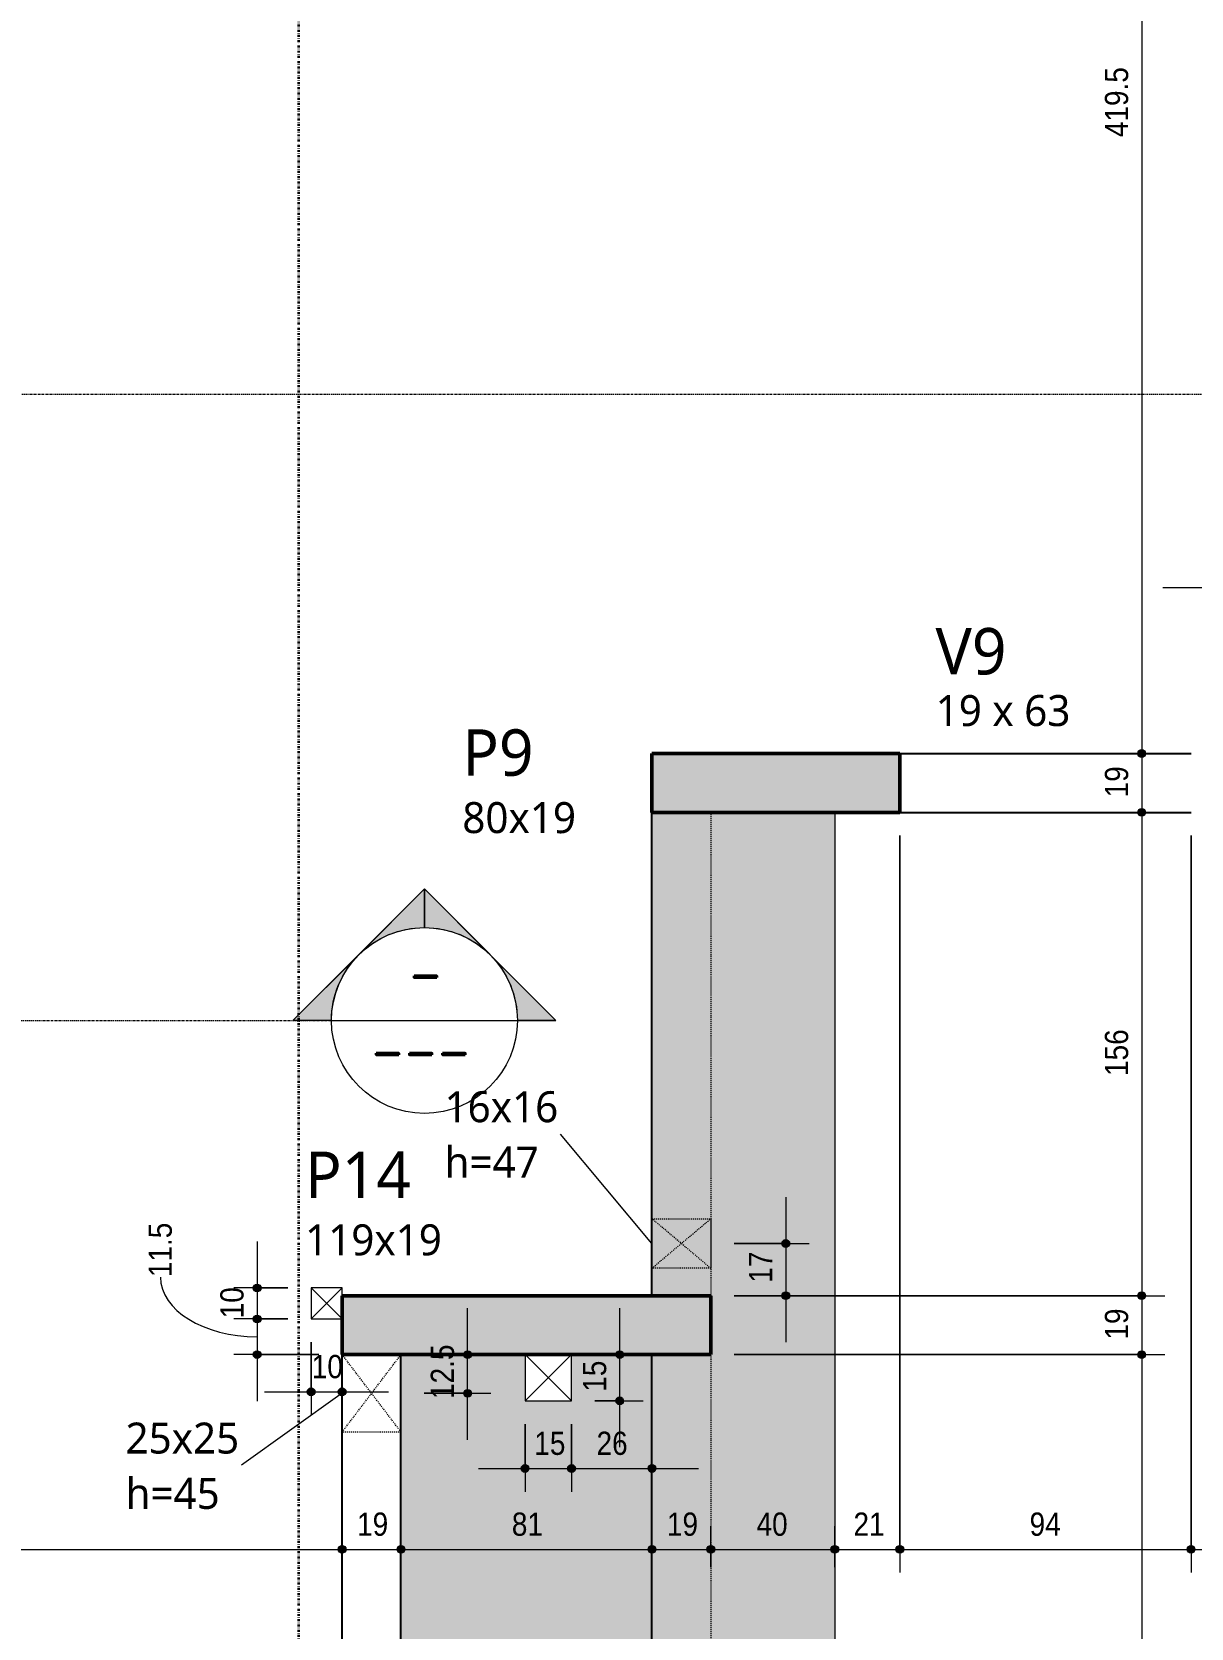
# Model space of a CAD drawing. Header units: centimetres. Extents: x -1968 to 25888, y -1244 to 84208.
# Drawn here: x 920 to 1294, y -478 to 37 of the extents above; entities that cross this region are included whole.
import ezdxf

# ---------------------------------------------------------------- set-up
doc = ezdxf.new("R2010")
doc.units = ezdxf.units.CM
for name, pattern in [('Aligning Line', [0.635, 0.3175, -0.3175]), ('Centro de 6 mm', [1.32, 0.6, -0.24, 0.24, -0.24]), ('Dash dot', [1.5875, 0.635, -0.47625, 0, -0.47625]), ('Traço', [0.635, 0.3175, -0.3175])]:
    doc.linetypes.add(name, pattern=pattern)
for name, color, linetype, lineweight in [('A-ANNO-DIMS', 7, 'Continuous', 9), ('A-ANNO-DIMS-50', 7, 'Continuous', 9), ('A-FLOR', 7, 'Continuous', 18), ('A-GENM', 7, 'Continuous', 18), ('A-GENM-HDLN', 7, 'Traço', 18), ('A-GENM-IDEN', 7, 'Continuous', 9), ('G-ANNO-SYMB', 7, 'Continuous', 9), ('S-BEAM', 7, 'Continuous', 18), ('S-BEAM-IDEN', 7, 'Continuous', 9), ('S-COLS', 7, 'Continuous', 18), ('S-COLS-IDEN', 7, 'Continuous', 9), ('S-GRID', 7, 'Continuous', 9)]:
    doc.layers.add(name, color=color, linetype=linetype, lineweight=lineweight)
doc.layers.add('A-DETL', color=7, linetype='Continuous', lineweight=18, true_color=0x00a600)
doc.styles.add('Fira Sans', font='', dxfattribs={"width": 0.9, "height": 7.5})
doc.styles.add('Gadugi', font='gadugi.ttf', dxfattribs={"height": 10})
doc.styles.add('Gadugi_1', font='gadugi.ttf', dxfattribs={"height": 15})
doc.styles.add('RomanD', font='romand__.ttf', dxfattribs={"height": 10})
doc.styles.get('Fira Sans').set_extended_font_data('Fira Sans')
doc.dimstyles.new('PED_R80_1_5mm_ACIMA_As_ESQ__R00', dxfattribs={"dimscale": 30.48, "dimtxt": 10.229846, "dimasz": 0.328084, "dimexe": 0.246063, "dimexo": 0.246063, "dimgap": 0.049213, "dimtad": 1, "dimdec": 1, "dimrnd": 0.5, "dimdsep": 46, "dimtxsty": 'Fira Sans', "dimblk1": 'DOTSMALL', "dimblk2": 'DOTSMALL', "dimsah": 1, "dimcen": 0.09, "dimdle": 0.492126, "dimazin": 0, "dimtfac": 1, "dimtdec": 4, "dimtix": 1, "dimtmove": 0, "dimatfit": 3, "dimfxl": 1, "dimtvp": 1, "dimtolj": 1, "dimtzin": 0, "dimarcsym": 2})
doc.dimstyles.new('PED_R80_1_5mm_ACIMA_As_ESQ__R00_2', dxfattribs={"dimscale": 30.48, "dimtxt": 10.229846, "dimasz": 0.328084, "dimexe": 0.246063, "dimexo": 0.246063, "dimgap": 0.049213, "dimtad": 1, "dimdec": 1, "dimrnd": 0.5, "dimdsep": 46, "dimtxsty": 'Fira Sans', "dimblk1": 'DOTSMALL', "dimblk2": 'DOTSMALL', "dimsah": 1, "dimcen": 0.09, "dimdle": 0.492126, "dimazin": 0, "dimtfac": 1, "dimtdec": 4, "dimtix": 1, "dimtmove": 1, "dimatfit": 3, "dimfxl": 1, "dimtvp": 1, "dimtolj": 1, "dimtzin": 0, "dimarcsym": 2})
doc.dimstyles.new('PED_R80_1_5mm_ACIMA_As_ESQ__R00_3', dxfattribs={"dimscale": 30.48, "dimtxt": 10.229846, "dimasz": 0.328084, "dimexe": 0.246063, "dimexo": 0.246063, "dimgap": 0.049213, "dimtad": 1, "dimdec": 1, "dimrnd": 0.5, "dimdsep": 46, "dimtxsty": 'Fira Sans', "dimblk1": 'DOTSMALL', "dimblk2": 'DOTSMALL', "dimsah": 1, "dimcen": 0.09, "dimdle": 0.492126, "dimazin": 0, "dimtfac": 1, "dimtdec": 4, "dimtix": 1, "dimtmove": 0, "dimatfit": 3, "dimfxl": 1, "dimtvp": 1, "dimtolj": 1, "dimtzin": 0, "dimarcsym": 2})

# ---------------------------------------------------------------- blocks, each defined once
blk = doc.blocks.new('PED_FURO_RETANGULAR_R04_2020 _INSTÂNCIA_ - FURO RET-V1-PL100 - FORMA DO PAVIMENTO TIPO')
at = {"layer": 'A-GENM-HDLN'}
for p, q in [((-8, 9.5), (8, -9.5)), ((-8, -9.5), (8, 9.5)), ((-8, -9.5), (-8, 9.5)), ((8, 9.5), (8, -9.5)), ((8, -9.5), (-8, -9.5))]:
    blk.add_line(p, q, dxfattribs=at)
blk = doc.blocks.new('PED_FURO_RETANGULAR_R04_2020 _INSTÂNCIA_ - FURO RET-3755454-PL100 - FORMA DO PAVIMENTO TIPO')
at = {"layer": 'A-GENM-HDLN'}
for p, q in [((-12.5, -9.5), (-12.5, 9.5)), ((-12.49, 9.5), (12.5, -9.5)), ((-12.49, -9.5), (12.5, 9.5))]:
    blk.add_line(p, q, dxfattribs=at)
blk = doc.blocks.new('DIMBLOCK61-PL100 - FORMA DO PAVIMENTO TIPO')
at = {"layer": 'A-ANNO-DIMS-50', "true_color": 0x000032}
h = blk.add_hatch(color=178, dxfattribs=at)
edge = h.paths.add_edge_path(flags=0)
edge.add_arc((1278.57, 223.75), 1.25, 0, 360)
h = blk.add_hatch(color=178, dxfattribs=at)
edge = h.paths.add_edge_path(flags=0)
edge.add_arc((1278.57, -195.75), 1.25, 0, 360)
at = {"layer": 'A-ANNO-DIMS-50', "color": 178, "true_color": 0x000032}
for p, q in [((1272.84, 223.75), (1286.07, 223.75)), ((1278.57, 223.75), (1272.84, 223.75)), ((1278.57, 223.75), (1278.57, -195.75)), ((1272.84, -195.75), (1286.07, -195.75)), ((1278.57, -195.75), (1272.84, -195.75))]:
    blk.add_line(p, q, dxfattribs=at)
for centre in [(1278.57, 223.75), (1278.57, -195.75)]:
    blk.add_circle(centre, 1.25, dxfattribs=at)
at = {"layer": 'A-ANNO-DIMS-50', "color": 0, "insert": (1266.68, 3.18), "char_height": 7.5, "width": 25.9681, "attachment_point": 1, "rotation": 90, "line_spacing_factor": 1.049215, "style": 'Fira Sans'}
blk.add_mtext('419.5', dxfattribs=at)
blk = doc.blocks.new('_DotSmall')
at = {"color": 0, "linetype": 'ByBlock', "const_width": 0.5}
blk.add_lwpolyline([(-0.0625, 0, 1), (0.0625, 0, 1)], format="xyb", close=True, dxfattribs=at)
blk = doc.blocks.new('DIMBLOCK62-PL100 - FORMA DO PAVIMENTO TIPO')
at = {"layer": 'A-ANNO-DIMS-50', "true_color": 0x000032}
h = blk.add_hatch(color=178, dxfattribs=at)
edge = h.paths.add_edge_path(flags=0)
edge.add_arc((1278.57, -195.75), 1.25, 0, 360)
h = blk.add_hatch(color=178, dxfattribs=at)
edge = h.paths.add_edge_path(flags=0)
edge.add_arc((1278.57, -214.75), 1.25, 0, 360)
at = {"layer": 'A-ANNO-DIMS-50', "color": 178, "true_color": 0x000032}
for p, q in [((1272.84, -195.75), (1286.07, -195.75)), ((1278.57, -195.75), (1272.84, -195.75)), ((1278.57, -195.75), (1278.57, -214.75)), ((1272.84, -214.75), (1286.07, -214.75)), ((1278.57, -214.75), (1272.84, -214.75))]:
    blk.add_line(p, q, dxfattribs=at)
for centre in [(1278.57, -195.75), (1278.57, -214.75)]:
    blk.add_circle(centre, 1.25, dxfattribs=at)
at = {"layer": 'A-ANNO-DIMS-50', "color": 0, "insert": (1266.68, -209.91), "char_height": 7.5, "width": 11.1741, "attachment_point": 1, "rotation": 90, "line_spacing_factor": 1.049215, "style": 'Fira Sans'}
blk.add_mtext('19', dxfattribs=at)
blk = doc.blocks.new('DIMBLOCK63-PL100 - FORMA DO PAVIMENTO TIPO')
at = {"layer": 'A-ANNO-DIMS-50', "true_color": 0x000032}
h = blk.add_hatch(color=178, dxfattribs=at)
edge = h.paths.add_edge_path(flags=0)
edge.add_arc((1278.57, -214.75), 1.25, 0, 360)
h = blk.add_hatch(color=178, dxfattribs=at)
edge = h.paths.add_edge_path(flags=0)
edge.add_arc((1278.57, -370.75), 1.25, 0, 360)
at = {"layer": 'A-ANNO-DIMS-50', "color": 178, "true_color": 0x000032}
for p, q in [((1272.84, -214.75), (1286.07, -214.75)), ((1278.57, -214.75), (1272.84, -214.75)), ((1278.57, -214.75), (1278.57, -370.75)), ((1147, -370.75), (1286.07, -370.75)), ((1278.57, -370.75), (1147, -370.75))]:
    blk.add_line(p, q, dxfattribs=at)
for centre in [(1278.57, -214.75), (1278.57, -370.75)]:
    blk.add_circle(centre, 1.25, dxfattribs=at)
at = {"layer": 'A-ANNO-DIMS-50', "color": 0, "insert": (1266.68, -299.83), "char_height": 7.5, "width": 16.9973, "attachment_point": 1, "rotation": 90, "line_spacing_factor": 1.049215, "style": 'Fira Sans'}
blk.add_mtext('156', dxfattribs=at)
blk = doc.blocks.new('DIMBLOCK64-PL100 - FORMA DO PAVIMENTO TIPO')
at = {"layer": 'A-ANNO-DIMS-50', "true_color": 0x000032}
h = blk.add_hatch(color=178, dxfattribs=at)
edge = h.paths.add_edge_path(flags=0)
edge.add_arc((1278.57, -370.75), 1.25, 0, 360)
h = blk.add_hatch(color=178, dxfattribs=at)
edge = h.paths.add_edge_path(flags=0)
edge.add_arc((1278.57, -389.75), 1.25, 0, 360)
at = {"layer": 'A-ANNO-DIMS-50', "color": 178, "true_color": 0x000032}
for p, q in [((1147, -370.75), (1286.07, -370.75)), ((1278.57, -370.75), (1147, -370.75)), ((1278.57, -370.75), (1278.57, -389.75)), ((1147, -389.75), (1286.07, -389.75)), ((1278.57, -389.75), (1147, -389.75))]:
    blk.add_line(p, q, dxfattribs=at)
for centre in [(1278.57, -370.75), (1278.57, -389.75)]:
    blk.add_circle(centre, 1.25, dxfattribs=at)
at = {"layer": 'A-ANNO-DIMS-50', "color": 0, "insert": (1266.68, -384.91), "char_height": 7.5, "width": 11.1741, "attachment_point": 1, "rotation": 90, "line_spacing_factor": 1.049215, "style": 'Fira Sans'}
blk.add_mtext('19', dxfattribs=at)
blk = doc.blocks.new('DIMBLOCK65-PL100 - FORMA DO PAVIMENTO TIPO')
at = {"layer": 'A-ANNO-DIMS-50', "true_color": 0x000032}
h = blk.add_hatch(color=178, dxfattribs=at)
edge = h.paths.add_edge_path(flags=0)
edge.add_arc((1278.57, -389.75), 1.25, 0, 360)
h = blk.add_hatch(color=178, dxfattribs=at)
edge = h.paths.add_edge_path(flags=0)
edge.add_arc((1278.57, -685.75), 1.25, 0, 360)
at = {"layer": 'A-ANNO-DIMS-50', "color": 178, "true_color": 0x000032}
for p, q in [((1147, -389.75), (1286.07, -389.75)), ((1278.57, -389.75), (1147, -389.75)), ((1278.57, -389.75), (1278.57, -685.75)), ((1128, -685.75), (1286.07, -685.75)), ((1278.57, -685.75), (1128, -685.75))]:
    blk.add_line(p, q, dxfattribs=at)
for centre in [(1278.57, -389.75), (1278.57, -685.75)]:
    blk.add_circle(centre, 1.25, dxfattribs=at)
at = {"layer": 'A-ANNO-DIMS-50', "color": 0, "insert": (1266.68, -545.23), "char_height": 7.5, "width": 17.9416, "attachment_point": 1, "rotation": 90, "line_spacing_factor": 1.049215, "style": 'Fira Sans'}
blk.add_mtext('296', dxfattribs=at)
blk = doc.blocks.new('DIMBLOCK134-PL100 - FORMA DO PAVIMENTO TIPO')
at = {"layer": 'A-ANNO-DIMS-50', "true_color": 0x000032}
h = blk.add_hatch(color=178, dxfattribs=at)
edge = h.paths.add_edge_path(flags=0)
edge.add_arc((714, -452.61), 1.25, 0, 360)
h = blk.add_hatch(color=178, dxfattribs=at)
edge = h.paths.add_edge_path(flags=0)
edge.add_arc((1020.5, -452.61), 1.25, 0, 360)
at = {"layer": 'A-ANNO-DIMS-50', "color": 178, "true_color": 0x000032}
for p, q in [((714, -241.75), (714, -460.11)), ((714, -452.61), (714, -241.75)), ((1020.5, -458.34), (1020.5, -445.11)), ((714, -452.61), (1020.5, -452.61)), ((1020.5, -452.61), (1020.5, -458.34))]:
    blk.add_line(p, q, dxfattribs=at)
for centre in [(714, -452.61), (1020.5, -452.61)]:
    blk.add_circle(centre, 1.25, dxfattribs=at)
at = {"layer": 'A-ANNO-DIMS-50', "color": 0, "insert": (855.97, -440.72), "char_height": 7.5, "width": 27.0697, "attachment_point": 1, "line_spacing_factor": 1.049215, "style": 'Fira Sans'}
blk.add_mtext('306.5', dxfattribs=at)
blk = doc.blocks.new('DIMBLOCK135-PL100 - FORMA DO PAVIMENTO TIPO')
at = {"layer": 'A-ANNO-DIMS-50', "true_color": 0x000032}
h = blk.add_hatch(color=178, dxfattribs=at)
edge = h.paths.add_edge_path(flags=0)
edge.add_arc((1020.5, -452.61), 1.25, 0, 360)
h = blk.add_hatch(color=178, dxfattribs=at)
edge = h.paths.add_edge_path(flags=0)
edge.add_arc((1039.5, -452.61), 1.25, 0, 360)
at = {"layer": 'A-ANNO-DIMS-50', "color": 178, "true_color": 0x000032}
for p, q in [((1020.5, -458.34), (1020.5, -445.11)), ((1039.5, -458.34), (1039.5, -445.11)), ((1020.5, -452.61), (1039.5, -452.61)), ((1020.5, -452.61), (1020.5, -458.34)), ((1039.5, -452.61), (1039.5, -458.34))]:
    blk.add_line(p, q, dxfattribs=at)
for centre in [(1020.5, -452.61), (1039.5, -452.61)]:
    blk.add_circle(centre, 1.25, dxfattribs=at)
at = {"layer": 'A-ANNO-DIMS-50', "color": 0, "insert": (1025.34, -440.72), "char_height": 7.5, "width": 11.1741, "attachment_point": 1, "line_spacing_factor": 1.049215, "style": 'Fira Sans'}
blk.add_mtext('19', dxfattribs=at)
blk = doc.blocks.new('DIMBLOCK136-PL100 - FORMA DO PAVIMENTO TIPO')
at = {"layer": 'A-ANNO-DIMS-50', "true_color": 0x000032}
h = blk.add_hatch(color=178, dxfattribs=at)
edge = h.paths.add_edge_path(flags=0)
edge.add_arc((1039.5, -452.61), 1.25, 0, 360)
h = blk.add_hatch(color=178, dxfattribs=at)
edge = h.paths.add_edge_path(flags=0)
edge.add_arc((1120.5, -452.61), 1.25, 0, 360)
at = {"layer": 'A-ANNO-DIMS-50', "color": 178, "true_color": 0x000032}
for p, q in [((1039.5, -458.34), (1039.5, -445.11)), ((1120.5, -458.34), (1120.5, -445.11)), ((1039.5, -452.61), (1120.5, -452.61)), ((1039.5, -452.61), (1039.5, -458.34)), ((1120.5, -452.61), (1120.5, -458.34))]:
    blk.add_line(p, q, dxfattribs=at)
for centre in [(1039.5, -452.61), (1120.5, -452.61)]:
    blk.add_circle(centre, 1.25, dxfattribs=at)
at = {"layer": 'A-ANNO-DIMS-50', "color": 0, "insert": (1075.28, -440.72), "char_height": 7.5, "width": 11.3315, "attachment_point": 1, "line_spacing_factor": 1.049215, "style": 'Fira Sans'}
blk.add_mtext('81', dxfattribs=at)
blk = doc.blocks.new('DIMBLOCK137-PL100 - FORMA DO PAVIMENTO TIPO')
at = {"layer": 'A-ANNO-DIMS-50', "true_color": 0x000032}
h = blk.add_hatch(color=178, dxfattribs=at)
edge = h.paths.add_edge_path(flags=0)
edge.add_arc((1120.5, -452.61), 1.25, 0, 360)
h = blk.add_hatch(color=178, dxfattribs=at)
edge = h.paths.add_edge_path(flags=0)
edge.add_arc((1139.5, -452.61), 1.25, 0, 360)
at = {"layer": 'A-ANNO-DIMS-50', "color": 178, "true_color": 0x000032}
for p, q in [((1120.5, -458.34), (1120.5, -445.11)), ((1139.5, -458.34), (1139.5, -445.11)), ((1120.5, -452.61), (1139.5, -452.61)), ((1120.5, -452.61), (1120.5, -458.34)), ((1139.5, -452.61), (1139.5, -458.34))]:
    blk.add_line(p, q, dxfattribs=at)
for centre in [(1120.5, -452.61), (1139.5, -452.61)]:
    blk.add_circle(centre, 1.25, dxfattribs=at)
at = {"layer": 'A-ANNO-DIMS-50', "color": 0, "insert": (1125.34, -440.72), "char_height": 7.5, "width": 11.1741, "attachment_point": 1, "line_spacing_factor": 1.049215, "style": 'Fira Sans'}
blk.add_mtext('19', dxfattribs=at)
blk = doc.blocks.new('DIMBLOCK138-PL100 - FORMA DO PAVIMENTO TIPO')
at = {"layer": 'A-ANNO-DIMS-50', "true_color": 0x000032}
h = blk.add_hatch(color=178, dxfattribs=at)
edge = h.paths.add_edge_path(flags=0)
edge.add_arc((1139.5, -452.61), 1.25, 0, 360)
h = blk.add_hatch(color=178, dxfattribs=at)
edge = h.paths.add_edge_path(flags=0)
edge.add_arc((1179.5, -452.61), 1.25, 0, 360)
at = {"layer": 'A-ANNO-DIMS-50', "color": 178, "true_color": 0x000032}
for p, q in [((1139.5, -458.34), (1139.5, -445.11)), ((1179.5, -458.34), (1179.5, -445.11)), ((1139.5, -452.61), (1179.5, -452.61)), ((1139.5, -452.61), (1139.5, -458.34)), ((1179.5, -452.61), (1179.5, -458.34))]:
    blk.add_line(p, q, dxfattribs=at)
for centre in [(1139.5, -452.61), (1179.5, -452.61)]:
    blk.add_circle(centre, 1.25, dxfattribs=at)
at = {"layer": 'A-ANNO-DIMS-50', "color": 0, "insert": (1154.25, -440.72), "char_height": 7.5, "width": 12.5906, "attachment_point": 1, "line_spacing_factor": 1.049215, "style": 'Fira Sans'}
blk.add_mtext('40', dxfattribs=at)
blk = doc.blocks.new('DIMBLOCK139-PL100 - FORMA DO PAVIMENTO TIPO')
at = {"layer": 'A-ANNO-DIMS-50', "true_color": 0x000032}
h = blk.add_hatch(color=178, dxfattribs=at)
edge = h.paths.add_edge_path(flags=0)
edge.add_arc((1179.5, -452.61), 1.25, 0, 360)
h = blk.add_hatch(color=178, dxfattribs=at)
edge = h.paths.add_edge_path(flags=0)
edge.add_arc((1200.5, -452.61), 1.25, 0, 360)
at = {"layer": 'A-ANNO-DIMS-50', "color": 178, "true_color": 0x000032}
for p, q in [((1200.5, -222.25), (1200.5, -460.11)), ((1200.5, -452.61), (1200.5, -222.25)), ((1179.5, -458.34), (1179.5, -445.11)), ((1179.5, -452.61), (1200.5, -452.61)), ((1179.5, -452.61), (1179.5, -458.34))]:
    blk.add_line(p, q, dxfattribs=at)
for centre in [(1179.5, -452.61), (1200.5, -452.61)]:
    blk.add_circle(centre, 1.25, dxfattribs=at)
at = {"layer": 'A-ANNO-DIMS-50', "color": 0, "insert": (1185.54, -440.72), "char_height": 7.5, "width": 10.702, "attachment_point": 1, "line_spacing_factor": 1.049215, "style": 'Fira Sans'}
blk.add_mtext('21', dxfattribs=at)
blk = doc.blocks.new('DIMBLOCK140-PL100 - FORMA DO PAVIMENTO TIPO')
at = {"layer": 'A-ANNO-DIMS-50', "true_color": 0x000032}
h = blk.add_hatch(color=178, dxfattribs=at)
edge = h.paths.add_edge_path(flags=0)
edge.add_arc((1200.5, -452.61), 1.25, 0, 360)
h = blk.add_hatch(color=178, dxfattribs=at)
edge = h.paths.add_edge_path(flags=0)
edge.add_arc((1294.5, -452.61), 1.25, 0, 360)
at = {"layer": 'A-ANNO-DIMS-50', "color": 178, "true_color": 0x000032}
for p, q in [((1200.5, -222.25), (1200.5, -460.11)), ((1200.5, -452.61), (1200.5, -222.25)), ((1294.5, -222.25), (1294.5, -460.11)), ((1294.5, -452.61), (1294.5, -222.25)), ((1200.5, -452.61), (1294.5, -452.61))]:
    blk.add_line(p, q, dxfattribs=at)
for centre in [(1200.5, -452.61), (1294.5, -452.61)]:
    blk.add_circle(centre, 1.25, dxfattribs=at)
at = {"layer": 'A-ANNO-DIMS-50', "color": 0, "insert": (1242.38, -440.72), "char_height": 7.5, "width": 12.2758, "attachment_point": 1, "line_spacing_factor": 1.049215, "style": 'Fira Sans'}
blk.add_mtext('94', dxfattribs=at)
blk = doc.blocks.new('DIMBLOCK141-PL100 - FORMA DO PAVIMENTO TIPO')
at = {"layer": 'A-ANNO-DIMS-50', "true_color": 0x000032}
h = blk.add_hatch(color=178, dxfattribs=at)
edge = h.paths.add_edge_path(flags=0)
edge.add_arc((1294.5, -452.61), 1.25, 0, 360)
h = blk.add_hatch(color=178, dxfattribs=at)
edge = h.paths.add_edge_path(flags=0)
edge.add_arc((1494.5, -452.61), 1.25, 0, 360)
at = {"layer": 'A-ANNO-DIMS-50', "color": 178, "true_color": 0x000032}
for p, q in [((1294.5, -222.25), (1294.5, -460.11)), ((1294.5, -452.61), (1294.5, -222.25)), ((1494.5, -222.25), (1494.5, -460.11)), ((1494.5, -452.61), (1494.5, -222.25)), ((1294.5, -452.61), (1494.5, -452.61))]:
    blk.add_line(p, q, dxfattribs=at)
for centre in [(1294.5, -452.61), (1494.5, -452.61)]:
    blk.add_circle(centre, 1.25, dxfattribs=at)
at = {"layer": 'A-ANNO-DIMS-50', "color": 0, "insert": (1386.76, -440.72), "char_height": 7.5, "width": 18.5711, "attachment_point": 1, "line_spacing_factor": 1.049215, "style": 'Fira Sans'}
blk.add_mtext('200', dxfattribs=at)
blk = doc.blocks.new('DIMBLOCK240-PL100 - FORMA DO PAVIMENTO TIPO')
at = {"layer": 'A-ANNO-DIMS-50', "true_color": 0x000032}
h = blk.add_hatch(color=178, dxfattribs=at)
edge = h.paths.add_edge_path(flags=0)
edge.add_arc((1061, -389.75), 1.25, 0, 360)
h = blk.add_hatch(color=178, dxfattribs=at)
edge = h.paths.add_edge_path(flags=0)
edge.add_arc((1061, -402.25), 1.25, 0, 360)
at = {"layer": 'A-ANNO-DIMS-50', "color": 178, "true_color": 0x000032}
for p, q in [((1061, -417.25), (1061, -374.75)), ((1066.73, -389.75), (1053.5, -389.75)), ((1061, -389.75), (1066.73, -389.75)), ((1047, -402.25), (1068.5, -402.25)), ((1061, -402.25), (1047, -402.25))]:
    blk.add_line(p, q, dxfattribs=at)
for centre in [(1061, -389.75), (1061, -402.25)]:
    blk.add_circle(centre, 1.25, dxfattribs=at)
at = {"layer": 'A-ANNO-DIMS-50', "color": 0, "insert": (1049.11, -404.07), "char_height": 7.5, "width": 19.358, "attachment_point": 1, "rotation": 90, "line_spacing_factor": 1.049215, "style": 'Fira Sans'}
blk.add_mtext('12.5', dxfattribs=at)
blk = doc.blocks.new('DIMBLOCK241-PL100 - FORMA DO PAVIMENTO TIPO')
at = {"layer": 'A-ANNO-DIMS-50', "true_color": 0x000032}
h = blk.add_hatch(color=178, dxfattribs=at)
edge = h.paths.add_edge_path(flags=0)
edge.add_arc((1110.11, -389.75), 1.25, 0, 360)
h = blk.add_hatch(color=178, dxfattribs=at)
edge = h.paths.add_edge_path(flags=0)
edge.add_arc((1110.11, -404.68), 1.25, 0, 360)
at = {"layer": 'A-ANNO-DIMS-50', "color": 178, "true_color": 0x000032}
for p, q in [((1110.11, -419.68), (1110.11, -374.75)), ((1115.85, -389.75), (1102.61, -389.75)), ((1110.11, -389.75), (1115.85, -389.75)), ((1102.05, -404.68), (1117.61, -404.68)), ((1110.11, -404.68), (1102.05, -404.68))]:
    blk.add_line(p, q, dxfattribs=at)
for centre in [(1110.11, -389.75), (1110.11, -404.68)]:
    blk.add_circle(centre, 1.25, dxfattribs=at)
at = {"layer": 'A-ANNO-DIMS-50', "color": 0, "insert": (1098.23, -401.74), "char_height": 7.5, "width": 10.8594, "attachment_point": 1, "rotation": 90, "line_spacing_factor": 1.049215, "style": 'Fira Sans'}
blk.add_mtext('15', dxfattribs=at)
blk = doc.blocks.new('DIMBLOCK242-PL100 - FORMA DO PAVIMENTO TIPO')
at = {"layer": 'A-ANNO-DIMS-50', "true_color": 0x000032}
h = blk.add_hatch(color=178, dxfattribs=at)
edge = h.paths.add_edge_path(flags=0)
edge.add_arc((1079.55, -426.5), 1.25, 0, 360)
h = blk.add_hatch(color=178, dxfattribs=at)
edge = h.paths.add_edge_path(flags=0)
edge.add_arc((1094.55, -426.5), 1.25, 0, 360)
at = {"layer": 'A-ANNO-DIMS-50', "color": 178, "true_color": 0x000032}
for p, q in [((1079.55, -412.18), (1079.55, -434)), ((1079.55, -426.5), (1079.55, -412.18)), ((1094.55, -412.18), (1094.55, -434)), ((1094.55, -426.5), (1094.55, -412.18)), ((1064.55, -426.5), (1094.55, -426.5))]:
    blk.add_line(p, q, dxfattribs=at)
for centre in [(1079.55, -426.5), (1094.55, -426.5)]:
    blk.add_circle(centre, 1.25, dxfattribs=at)
at = {"layer": 'A-ANNO-DIMS-50', "color": 0, "insert": (1082.53, -414.62), "char_height": 7.5, "width": 10.8594, "attachment_point": 1, "line_spacing_factor": 1.049215, "style": 'Fira Sans'}
blk.add_mtext('15', dxfattribs=at)
blk = doc.blocks.new('DIMBLOCK243-PL100 - FORMA DO PAVIMENTO TIPO')
at = {"layer": 'A-ANNO-DIMS-50', "true_color": 0x000032}
h = blk.add_hatch(color=178, dxfattribs=at)
edge = h.paths.add_edge_path(flags=0)
edge.add_arc((1094.55, -426.5), 1.25, 0, 360)
h = blk.add_hatch(color=178, dxfattribs=at)
edge = h.paths.add_edge_path(flags=0)
edge.add_arc((1120.5, -426.5), 1.25, 0, 360)
at = {"layer": 'A-ANNO-DIMS-50', "color": 178, "true_color": 0x000032}
for p, q in [((1094.55, -412.18), (1094.55, -434)), ((1094.55, -426.5), (1094.55, -412.18)), ((1120.5, -432.24), (1120.5, -419)), ((1094.55, -426.5), (1135.5, -426.5)), ((1120.5, -426.5), (1120.5, -432.24))]:
    blk.add_line(p, q, dxfattribs=at)
for centre in [(1094.55, -426.5), (1120.5, -426.5)]:
    blk.add_circle(centre, 1.25, dxfattribs=at)
at = {"layer": 'A-ANNO-DIMS-50', "color": 0, "insert": (1102.61, -414.62), "char_height": 7.5, "width": 11.8037, "attachment_point": 1, "line_spacing_factor": 1.049215, "style": 'Fira Sans'}
blk.add_mtext('26', dxfattribs=at)
blk = doc.blocks.new('DIMBLOCK244-PL100 - FORMA DO PAVIMENTO TIPO')
at = {"layer": 'A-ANNO-DIMS-50', "true_color": 0x000032}
h = blk.add_hatch(color=178, dxfattribs=at)
edge = h.paths.add_edge_path(flags=0)
edge.add_arc((1163.69, -353.89), 1.25, 0, 360)
h = blk.add_hatch(color=178, dxfattribs=at)
edge = h.paths.add_edge_path(flags=0)
edge.add_arc((1163.69, -370.75), 1.25, 0, 360)
at = {"layer": 'A-ANNO-DIMS-50', "color": 178, "true_color": 0x000032}
for p, q in [((1163.69, -338.89), (1163.69, -385.75)), ((1147, -353.89), (1171.19, -353.89)), ((1163.69, -353.89), (1147, -353.89)), ((1147, -370.75), (1171.19, -370.75)), ((1163.69, -370.75), (1147, -370.75))]:
    blk.add_line(p, q, dxfattribs=at)
for centre in [(1163.69, -353.89), (1163.69, -370.75)]:
    blk.add_circle(centre, 1.25, dxfattribs=at)
at = {"layer": 'A-ANNO-DIMS-50', "color": 0, "insert": (1151.81, -366.58), "char_height": 7.5, "width": 10.2298, "attachment_point": 1, "rotation": 90, "line_spacing_factor": 1.049215, "style": 'Fira Sans'}
blk.add_mtext('17', dxfattribs=at)
blk = doc.blocks.new('DIMBLOCK245-PL100 - FORMA DO PAVIMENTO TIPO')
at = {"layer": 'A-ANNO-DIMS-50', "true_color": 0x000032}
h = blk.add_hatch(color=178, dxfattribs=at)
edge = h.paths.add_edge_path(flags=0)
edge.add_arc((1300.36, -142.15), 1.25, 0, 360)
h = blk.add_hatch(color=178, dxfattribs=at)
edge = h.paths.add_edge_path(flags=0)
edge.add_arc((1365.36, -142.15), 1.25, 0, 360)
at = {"layer": 'A-ANNO-DIMS-50', "color": 178, "true_color": 0x000032}
for p, q in [((1300.36, -173.18), (1300.36, -134.65)), ((1365.36, -173.18), (1365.36, -134.65)), ((1285.36, -142.15), (1365.36, -142.15)), ((1300.36, -142.15), (1300.36, -173.18)), ((1365.36, -142.15), (1365.36, -173.18))]:
    blk.add_line(p, q, dxfattribs=at)
for centre in [(1300.36, -142.15), (1365.36, -142.15)]:
    blk.add_circle(centre, 1.25, dxfattribs=at)
at = {"layer": 'A-ANNO-DIMS-50', "color": 0, "insert": (1327.88, -130.26), "char_height": 7.5, "width": 11.9611, "attachment_point": 1, "line_spacing_factor": 1.049215, "style": 'Fira Sans'}
blk.add_mtext('65', dxfattribs=at)
blk = doc.blocks.new('DIMBLOCK288-PL100 - FORMA DO PAVIMENTO TIPO')
at = {"layer": 'A-ANNO-DIMS-50', "true_color": 0x000032}
h = blk.add_hatch(color=178, dxfattribs=at)
edge = h.paths.add_edge_path(flags=0)
edge.add_arc((993.07, -368.25), 1.25, 0, 360)
h = blk.add_hatch(color=178, dxfattribs=at)
edge = h.paths.add_edge_path(flags=0)
edge.add_arc((993.07, -378.25), 1.25, 0, 360)
at = {"layer": 'A-ANNO-DIMS-50', "color": 178, "true_color": 0x000032}
for p, q in [((993.07, -353.25), (993.07, -378.25)), ((1003, -368.25), (985.57, -368.25)), ((993.07, -368.25), (1003, -368.25)), ((1003, -378.25), (985.57, -378.25)), ((993.07, -378.25), (1003, -378.25))]:
    blk.add_line(p, q, dxfattribs=at)
for centre in [(993.07, -368.25), (993.07, -378.25)]:
    blk.add_circle(centre, 1.25, dxfattribs=at)
at = {"layer": 'A-ANNO-DIMS-50', "color": 0, "insert": (981.19, -378.04), "char_height": 7.5, "width": 11.4889, "attachment_point": 1, "rotation": 90, "line_spacing_factor": 1.049215, "style": 'Fira Sans'}
blk.add_mtext('10', dxfattribs=at)
blk = doc.blocks.new('DIMBLOCK289-PL100 - FORMA DO PAVIMENTO TIPO')
at = {"layer": 'A-ANNO-DIMS-50', "true_color": 0x000032}
h = blk.add_hatch(color=178, dxfattribs=at)
edge = h.paths.add_edge_path(flags=0)
edge.add_arc((993.07, -378.25), 1.25, 0, 360)
h = blk.add_hatch(color=178, dxfattribs=at)
edge = h.paths.add_edge_path(flags=0)
edge.add_arc((993.07, -389.75), 1.25, 0, 360)
at = {"layer": 'A-ANNO-DIMS-50', "color": 178, "true_color": 0x000032}
for p, q in [((1003, -378.25), (985.57, -378.25)), ((993.07, -378.25), (993.07, -404.75)), ((993.07, -378.25), (1003, -378.25)), ((1013, -389.75), (985.57, -389.75)), ((993.07, -389.75), (1013, -389.75))]:
    blk.add_line(p, q, dxfattribs=at)
for centre in [(993.07, -378.25), (993.07, -389.75)]:
    blk.add_circle(centre, 1.25, dxfattribs=at)
blk.add_ellipse((993.07, -364.76), major_axis=(31.21, 0), ratio=0.616435, start_param=3.141593, end_param=4.712389, dxfattribs=at)
at = {"layer": 'A-ANNO-DIMS-50', "color": 0, "insert": (958.03, -364.76), "char_height": 7.5, "width": 18.7285, "attachment_point": 1, "rotation": 90, "line_spacing_factor": 1.049215, "style": 'Fira Sans'}
blk.add_mtext('11.5', dxfattribs=at)
blk = doc.blocks.new('DIMBLOCK290-PL100 - FORMA DO PAVIMENTO TIPO')
at = {"layer": 'A-ANNO-DIMS-50', "true_color": 0x000032}
h = blk.add_hatch(color=178, dxfattribs=at)
edge = h.paths.add_edge_path(flags=0)
edge.add_arc((1010.5, -401.76), 1.25, 0, 360)
h = blk.add_hatch(color=178, dxfattribs=at)
edge = h.paths.add_edge_path(flags=0)
edge.add_arc((1020.5, -401.76), 1.25, 0, 360)
at = {"layer": 'A-ANNO-DIMS-50', "color": 178, "true_color": 0x000032}
for p, q in [((1010.5, -385.75), (1010.5, -409.26)), ((1010.5, -401.76), (1010.5, -385.75)), ((1020.5, -407.49), (1020.5, -394.26)), ((995.5, -401.76), (1035.5, -401.76)), ((1020.5, -401.76), (1020.5, -407.49))]:
    blk.add_line(p, q, dxfattribs=at)
for centre in [(1010.5, -401.76), (1020.5, -401.76)]:
    blk.add_circle(centre, 1.25, dxfattribs=at)
at = {"layer": 'A-ANNO-DIMS-50', "color": 0, "insert": (1010.71, -389.87), "char_height": 7.5, "width": 11.4889, "attachment_point": 1, "line_spacing_factor": 1.049215, "style": 'Fira Sans'}
blk.add_mtext('10', dxfattribs=at)
blk = doc.blocks.new('Corte - M_Cabeça do corte - Preenchida-2060824-PL100 - FORMA DO PAVIMENTO TIPO')
at = {"layer": 'G-ANNO-SYMB'}
h = blk.add_hatch(color=256, dxfattribs=at)
edge = h.paths.add_edge_path(flags=0)
edge.add_line((-0.6, 0.849), (-0.6, 0.6))
edge.add_arc((-0.6, 0), 0.6, 90, 135)
edge.add_line((-1.024, 0.424), (-0.6, 0.849))
h = blk.add_hatch(color=256, dxfattribs=at)
edge = h.paths.add_edge_path(flags=0)
edge.add_line((-0.6, 0.849), (-0.176, 0.424))
edge.add_arc((-0.6, 0), 0.6, 45, 90)
edge.add_line((-0.6, 0.6), (-0.6, 0.849))
h = blk.add_hatch(color=256, dxfattribs=at)
edge = h.paths.add_edge_path(flags=0)
edge.add_line((-1.449, 0), (-1.024, 0.424))
edge.add_arc((-0.6, 0), 0.6, 135, 180)
edge.add_line((-1.2, 0), (-1.449, 0))
h = blk.add_hatch(color=256, dxfattribs=at)
edge = h.paths.add_edge_path(flags=0)
edge.add_line((0.249, 0), (0, 0))
edge.add_arc((-0.6, 0), 0.6, 360, 405)
edge.add_line((-0.176, 0.424), (0.249, 0))
for p, q in [((-0.6, 0.849), (-1.449, 0)), ((-0.6, 0.849), (-1.024, 0.424)), ((-0.6, 0.849), (0.249, 0)), ((-0.6, 0.6), (-0.6, 0.849)), ((-0.6, 0.849), (-0.6, 0.6)), ((-0.176, 0.424), (-0.6, 0.849)), ((-1.024, 0.424), (-1.449, 0)), ((0.249, 0), (-0.176, 0.424)), ((-1.449, 0), (-1.2, 0)), ((0, 0), (0.249, 0)), ((-1.2, 0), (-1.449, 0)), ((0, 0), (0.249, 0))]:
    blk.add_line(p, q, dxfattribs=at)
for start, end in [(360, 180), (90, 135), (45, 90), (135, 180), (360, 45), (180, 360)]:
    blk.add_arc((-0.6, 0), 0.6, start, end, dxfattribs=at)

msp = doc.modelspace()

# ---------------------------------------------------------------- hatches: boundary and pattern name
at = {"layer": 'A-FLOR', "true_color": 0xe6b8b7}
msp.add_hatch(color=9, dxfattribs=at).paths.add_polyline_path([(131.7, -1119.75), (1179.5, -1119.75), (1179.5, -214.75), (1139.5, -214.75), (1139.5, -1079.75), (-1139.5, -1079.75), (-1139.5, -214.75), (-1179.5, -214.75), (-1179.5, -1119.75), (-58.6, -1119.75)], flags=0)
at = {"layer": 'A-FLOR', "true_color": 0xd9d9d9}
msp.add_hatch(color=254, dxfattribs=at).paths.add_polyline_path([(1039.5, -685.75), (1120.5, -685.75), (1120.5, -389.75), (1094.55, -389.75), (1094.55, -404.68), (1079.55, -404.68), (1079.55, -389.75), (1039.5, -389.75), (1039.5, -684.48)], flags=0)
at = {"layer": 'S-BEAM', "true_color": 0xccffcc}
for points in [[(1139.5, -370.75), (1139.5, -214.75), (1120.5, -214.75), (1120.5, -370.75)], [(1139.5, -1060.75), (1139.5, -389.75), (1120.5, -389.75), (1120.5, -1060.75)]]:
    msp.add_hatch(color=254, dxfattribs=at).paths.add_polyline_path(points, flags=0)
at = {"layer": 'S-COLS', "true_color": 0x808080}
for points in [[(1200.5, -214.75), (1200.5, -195.75), (1120.5, -195.75), (1120.5, -214.75)], [(1020.5, -389.75), (1139.5, -389.75), (1139.5, -370.75), (1020.5, -370.75)]]:
    msp.add_hatch(color=8, dxfattribs=at).paths.add_polyline_path(points, flags=0)

# ---------------------------------------------------------------- linework, layer by layer
at = {"lineweight": 18}
for p, q in [((1010.5, -378.25), (1020.5, -368.25)), ((1010.5, -368.25), (1020.5, -378.25)), ((1079.55, -404.68), (1094.48, -389.75)), ((1079.62, -389.75), (1094.55, -404.68))]:
    msp.add_line(p, q, dxfattribs=at)
at = {"linetype": 'Traço', "lineweight": 18}
for p, q in [((1079.55, -389.68), (1079.62, -389.75)), ((1094.49, -389.75), (1094.55, -389.68))]:
    msp.add_line(p, q, dxfattribs=at)
at = {"layer": 'A-DETL', "color": 7, "linetype": 'Aligning Line'}
msp.add_line((1139.5, -214.75), (1139.5, -1079.75), dxfattribs=at)
at = {"layer": 'A-FLOR'}
for p, q in [((1179.5, -214.75), (1179.5, -1119.75)), ((1020.5, -368.25), (1010.5, -368.25)), ((1010.5, -368.25), (1010.5, -378.25)), ((1020.5, -370.75), (1020.5, -368.25)), ((1010.5, -378.25), (1020.5, -378.25)), ((1079.55, -389.75), (1079.55, -404.68)), ((1094.55, -404.68), (1094.55, -389.75)), ((1079.55, -404.68), (1094.55, -404.68))]:
    msp.add_line(p, q, dxfattribs=at)
at = {"layer": 'A-GENM-IDEN'}
for p, q in [((1120.5, -353.89), (1090.96, -318.56)), ((1020.5, -402.25), (988, -425.49))]:
    msp.add_line(p, q, dxfattribs=at)
at = {"layer": 'G-ANNO-SYMB', "linetype": 'Centro de 6 mm'}
for p, q in [((-1744.04, -79.8), (1729.21, -79.8)), ((600.53, -281.93), (1017.08, -281.93))]:
    msp.add_line(p, q, dxfattribs=at)
at = {"layer": 'G-ANNO-SYMB'}
msp.add_line((1017.08, -281.93), (1077.08, -281.93), dxfattribs=at)
at = {"layer": 'S-BEAM', "lineweight": 25}
for p, q in [((1200.5, -195.75), (1294.5, -195.75)), ((1120.5, -370.75), (1120.5, -214.75)), ((1200.5, -214.75), (1294.5, -214.75)), ((1020.5, -684.48), (1020.5, -389.75)), ((1039.5, -684.48), (1039.5, -389.75)), ((1120.5, -685.75), (1120.5, -389.75))]:
    msp.add_line(p, q, dxfattribs=at)
at = {"layer": 'S-COLS', "lineweight": 50}
for p, q in [((1120.5, -214.75), (1120.5, -195.75)), ((1120.5, -195.75), (1200.5, -195.75)), ((1200.5, -195.75), (1200.5, -214.75)), ((1200.5, -214.75), (1120.5, -214.75)), ((1020.5, -389.75), (1020.5, -370.75)), ((1020.5, -370.75), (1139.5, -370.75)), ((1139.5, -370.75), (1139.5, -389.75)), ((1139.5, -389.75), (1020.5, -389.75))]:
    msp.add_line(p, q, dxfattribs=at)
at = {"layer": 'S-GRID', "color": 40, "linetype": 'Dash dot', "lineweight": 35, "true_color": 0xffc000}
msp.add_line((1006.5, -1154.18), (1006.5, 506.75), dxfattribs=at)

# ---------------------------------------------------------------- block references
at = {"layer": 'A-GENM', "linetype": 'Traço', "rotation": 89.9999999999999}
for name, p in [('PED_FURO_RETANGULAR_R04_2020 _INSTÂNCIA_ - FURO RET-V1-PL100 - FORMA DO PAVIMENTO TIPO', (1130, -353.89)), ('PED_FURO_RETANGULAR_R04_2020 _INSTÂNCIA_ - FURO RET-3755454-PL100 - FORMA DO PAVIMENTO TIPO', (1030, -402.25))]:
    msp.add_blockref(name, p, dxfattribs=at)
at = {"layer": 'G-ANNO-SYMB', "extrusion": (0, 0, -1), "xscale": 49.99999999999998, "yscale": 49.99999999999998, "zscale": 49.99999999999998}
msp.add_blockref('Corte - M_Cabeça do corte - Preenchida-2060824-PL100 - FORMA DO PAVIMENTO TIPO', (-1017.08, -281.93), dxfattribs=at)

# ---------------------------------------------------------------- texts
at = {"layer": 'A-GENM-IDEN', "char_height": 10, "attachment_point": 1, "style": 'Gadugi'}
for s, insert, width in [('16x16', (1053.56, -304.76), 44.8945), ('h=47', (1053.56, -322.62), 39.6835), ('25x25', (950.6, -411.69), 44.8945), ('h=45', (950.6, -429.55), 39.6835)]:
    msp.add_mtext(s, dxfattribs=dict(at, insert=insert, width=width))
at = {"layer": 'G-ANNO-SYMB', "char_height": 10, "attachment_point": 1, "style": 'RomanD'}
for s, insert, width in [('-', (1042.02, -262.31), 14.8312), ('---', (1029.79, -287.25), 44.4937)]:
    msp.add_mtext(s, dxfattribs=dict(at, insert=insert, width=width))
at = {"layer": 'S-BEAM-IDEN', "attachment_point": 1}
for s, insert, char_height, width, style in [('V9', (1212.03, -155.25), 15, 30.0633, 'Gadugi_1'), ('19 x 63', (1212.08, -176.89), 10, 54.5147, 'Gadugi')]:
    msp.add_mtext(s, dxfattribs=dict(at, insert=insert, char_height=char_height, width=width, style=style))
at = {"layer": 'S-COLS-IDEN', "attachment_point": 1}
for s, insert, char_height, width, style in [('P9', (1059.3, -187.95), 15, 28.4599, 'Gadugi_1'), ('80x19', (1059.3, -211.44), 10, 44.8945, 'Gadugi'), ('P14', (1008.56, -324.21), 15, 42.4894, 'Gadugi_1'), ('119x19', (1008.56, -347.7), 10, 54.1139, 'Gadugi')]:
    msp.add_mtext(s, dxfattribs=dict(at, insert=insert, char_height=char_height, width=width, style=style))

# ---------------------------------------------------------------- dimensions: what is measured, and where the dimension line sits
at = {"layer": 'A-ANNO-DIMS', "color": 178, "true_color": 0x000032}
for base, p1, p2, dimstyle, override, picture, middle in [((1278.57, -195.75), (1280.34, 223.75), (1280.34, -195.75), 'PED_R80_1_5mm_ACIMA_As_ESQ__R00', {"dimpost": '<>', "dimfxl": 419.500121}, 'DIMBLOCK61-PL100 - FORMA DO PAVIMENTO TIPO', (1273.2, 14)), ((1278.57, -214.75), (1280.34, -195.75), (1280.34, -214.75), 'PED_R80_1_5mm_ACIMA_As_ESQ__R00', {"dimpost": '<>', "dimfxl": 19}, 'DIMBLOCK62-PL100 - FORMA DO PAVIMENTO TIPO', (1273.2, -205.25)), ((1278.57, -370.75), (1280.34, -214.75), (1139.5, -370.75), 'PED_R80_1_5mm_ACIMA_As_ESQ__R00', {"dimpost": '<>', "dimfxl": 210.167778}, 'DIMBLOCK63-PL100 - FORMA DO PAVIMENTO TIPO', (1273.25, -292.75)), ((1163.69, -370.75), (1139.5, -353.89), (1139.5, -370.75), 'PED_R80_1_5mm_ACIMA_As_ESQ__R00', {"dimpost": '<>', "dimfxl": 16.863641}, 'DIMBLOCK244-PL100 - FORMA DO PAVIMENTO TIPO', (1158.39, -362.32)), ((993.07, -378.25), (1010.5, -368.25), (1010.5, -378.25), 'PED_R80_1_5mm_ACIMA_As_ESQ__R00_3', {"dimpost": '<>', "dimfxl": 10}, 'DIMBLOCK288-PL100 - FORMA DO PAVIMENTO TIPO', (987.76, -373.25)), ((1278.57, -389.75), (1139.5, -370.75), (1139.5, -389.75), 'PED_R80_1_5mm_ACIMA_As_ESQ__R00', {"dimpost": '<>', "dimfxl": 19}, 'DIMBLOCK64-PL100 - FORMA DO PAVIMENTO TIPO', (1273.2, -380.25)), ((1061, -389.75), (1039.5, -402.25), (1059.23, -389.75), 'PED_R80_1_5mm_ACIMA_As_ESQ__R00', {"dimpost": '<>', "dimfxl": 23.358357}, 'DIMBLOCK240-PL100 - FORMA DO PAVIMENTO TIPO', (1055.68, -396)), ((1110.11, -389.75), (1094.55, -404.68), (1108.35, -389.75), 'PED_R80_1_5mm_ACIMA_As_ESQ__R00', {"dimpost": '<>', "dimfxl": 20.326907}, 'DIMBLOCK241-PL100 - FORMA DO PAVIMENTO TIPO', (1104.8, -397.21)), ((1278.57, -685.75), (1139.5, -389.75), (1120.5, -685.75), 'PED_R80_1_5mm_ACIMA_As_ESQ__R00', {"dimpost": '<>', "dimfxl": 296.60917}, 'DIMBLOCK65-PL100 - FORMA DO PAVIMENTO TIPO', (1273.2, -537.75))]:
    dim = msp.add_linear_dim(base=base, p1=p1, p2=p2, angle=90, dimstyle=dimstyle, override=override, dxfattribs=at)
    dim.commit()
    dim.dimension.update_dxf_attribs({"geometry": picture, "text_midpoint": middle})
for base, p1, p2, dimstyle, override, picture, middle in [((1365.36, -142.15), (1300.36, -180.68), (1365.36, -180.68), 'PED_R80_1_5mm_ACIMA_As_ESQ__R00', {"dimpost": '<>', "dimfxl": 65.000082}, 'DIMBLOCK245-PL100 - FORMA DO PAVIMENTO TIPO', (1332.86, -136.83)), ((1200.5, -452.61), (1179.5, -450.84), (1200.5, -214.75), 'PED_R80_1_5mm_ACIMA_As_ESQ__R00', {"dimpost": '<>', "dimfxl": 237.021628}, 'DIMBLOCK139-PL100 - FORMA DO PAVIMENTO TIPO', (1190, -447.36)), ((1294.5, -452.61), (1200.5, -214.75), (1294.5, -214.75), 'PED_R80_1_5mm_ACIMA_As_ESQ__R00', {"dimpost": '<>', "dimfxl": 93.995855}, 'DIMBLOCK140-PL100 - FORMA DO PAVIMENTO TIPO', (1247.5, -447.24)), ((1494.5, -452.61), (1294.5, -214.75), (1494.5, -214.75), 'PED_R80_1_5mm_ACIMA_As_ESQ__R00', {"dimpost": '<>', "dimfxl": 200}, 'DIMBLOCK141-PL100 - FORMA DO PAVIMENTO TIPO', (1394.5, -447.29)), ((1020.5, -452.61), (714, -234.25), (1020.5, -450.84), 'PED_R80_1_5mm_ACIMA_As_ESQ__R00', {"dimpost": '<>', "dimfxl": 375.304225}, 'DIMBLOCK134-PL100 - FORMA DO PAVIMENTO TIPO', (867.25, -447.29)), ((1020.5, -401.76), (1010.5, -378.25), (1020.5, -399.99), 'PED_R80_1_5mm_ACIMA_As_ESQ__R00_3', {"dimpost": '<>', "dimfxl": 23.930153}, 'DIMBLOCK290-PL100 - FORMA DO PAVIMENTO TIPO', (1015.5, -396.44)), ((1094.55, -426.5), (1079.55, -404.68), (1094.55, -404.68), 'PED_R80_1_5mm_ACIMA_As_ESQ__R00', {"dimpost": '<>', "dimfxl": 15.000019}, 'DIMBLOCK242-PL100 - FORMA DO PAVIMENTO TIPO', (1087.05, -421.19)), ((1120.5, -426.5036), (1094.5523, -404.6797), (1120.5, -424.7358), 'PED_R80_1_5mm_ACIMA_As_ESQ__R00', {"dimpost": '<>', "dimfxl": 32.795278}, 'DIMBLOCK243-PL100 - FORMA DO PAVIMENTO TIPO', (1107.5262, -421.1883)), ((1039.5, -452.61), (1020.5, -450.84), (1039.5, -450.84), 'PED_R80_1_5mm_ACIMA_As_ESQ__R00', {"dimpost": '<>', "dimfxl": 19}, 'DIMBLOCK135-PL100 - FORMA DO PAVIMENTO TIPO', (1030, -447.24)), ((1120.5, -452.61), (1039.5, -450.84), (1120.5, -450.84), 'PED_R80_1_5mm_ACIMA_As_ESQ__R00', {"dimpost": '<>', "dimfxl": 81}, 'DIMBLOCK136-PL100 - FORMA DO PAVIMENTO TIPO', (1080, -447.29)), ((1139.5, -452.61), (1120.5, -450.84), (1139.5, -450.84), 'PED_R80_1_5mm_ACIMA_As_ESQ__R00', {"dimpost": '<>', "dimfxl": 19}, 'DIMBLOCK137-PL100 - FORMA DO PAVIMENTO TIPO', (1130, -447.24)), ((1179.5, -452.61), (1139.5, -450.84), (1179.5, -450.84), 'PED_R80_1_5mm_ACIMA_As_ESQ__R00', {"dimpost": '<>', "dimfxl": 40}, 'DIMBLOCK138-PL100 - FORMA DO PAVIMENTO TIPO', (1159.5, -447.29))]:
    dim = msp.add_linear_dim(base=base, p1=p1, p2=p2, dimstyle=dimstyle, override=override, dxfattribs=at)
    dim.commit()
    dim.dimension.update_dxf_attribs({"geometry": picture, "text_midpoint": middle})
dim = msp.add_linear_dim(base=(993.07, -389.75), p1=(1010.5, -378.25), p2=(1020.5, -389.75), angle=90, dimstyle='PED_R80_1_5mm_ACIMA_As_ESQ__R00_2', override={"dimpost": '<>', "dimfxl": 15.239751}, dxfattribs=at)
dim.commit()
dim.dimension.update_dxf_attribs({"geometry": 'DIMBLOCK289-PL100 - FORMA DO PAVIMENTO TIPO', "text_midpoint": (963.03, -355.39), "dimtype": 160, "text_rotation": 90})

doc.saveas('drawing.dxf')
